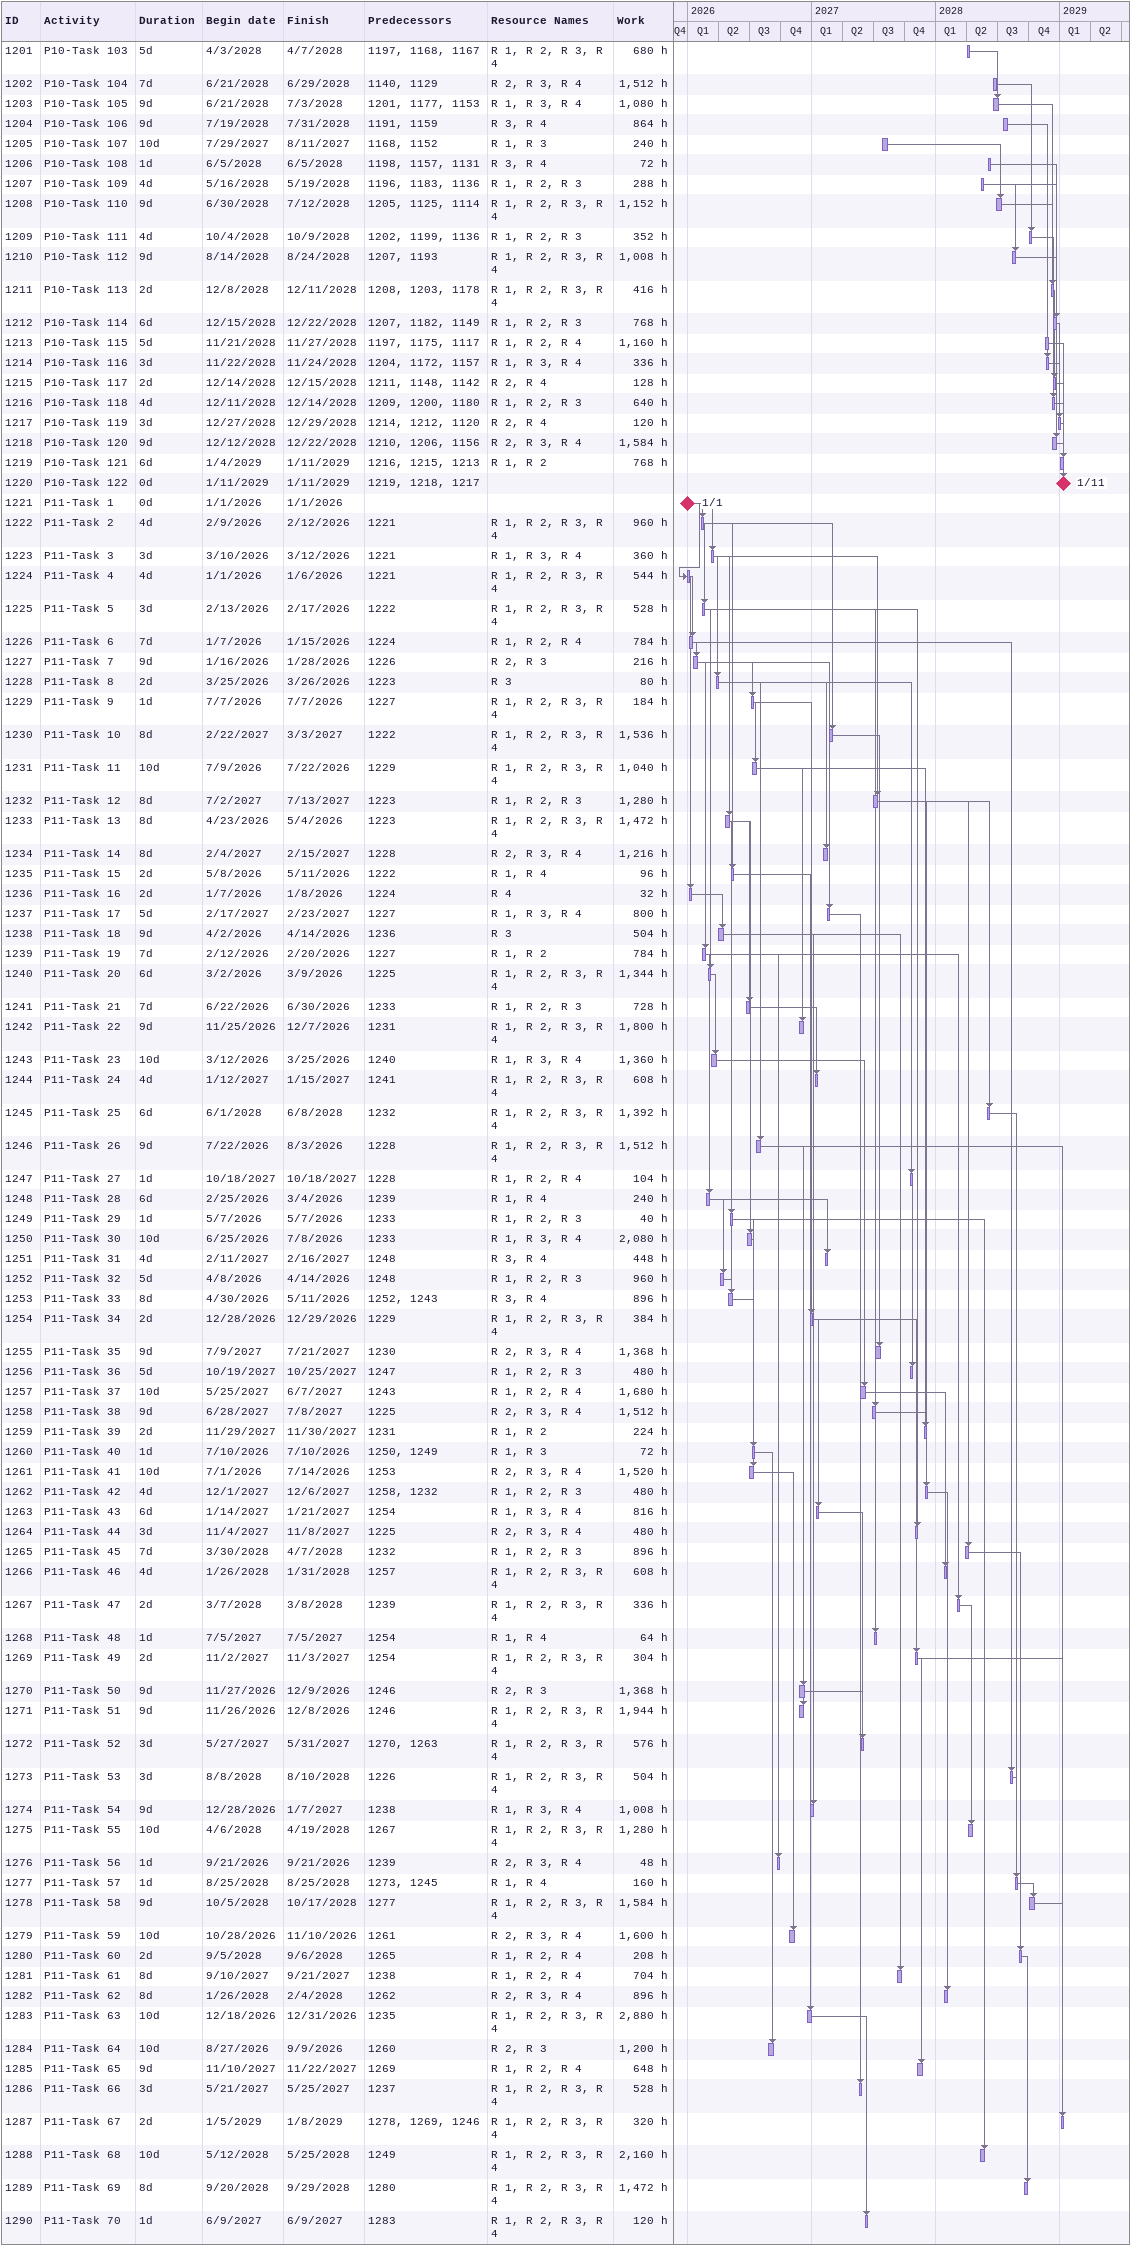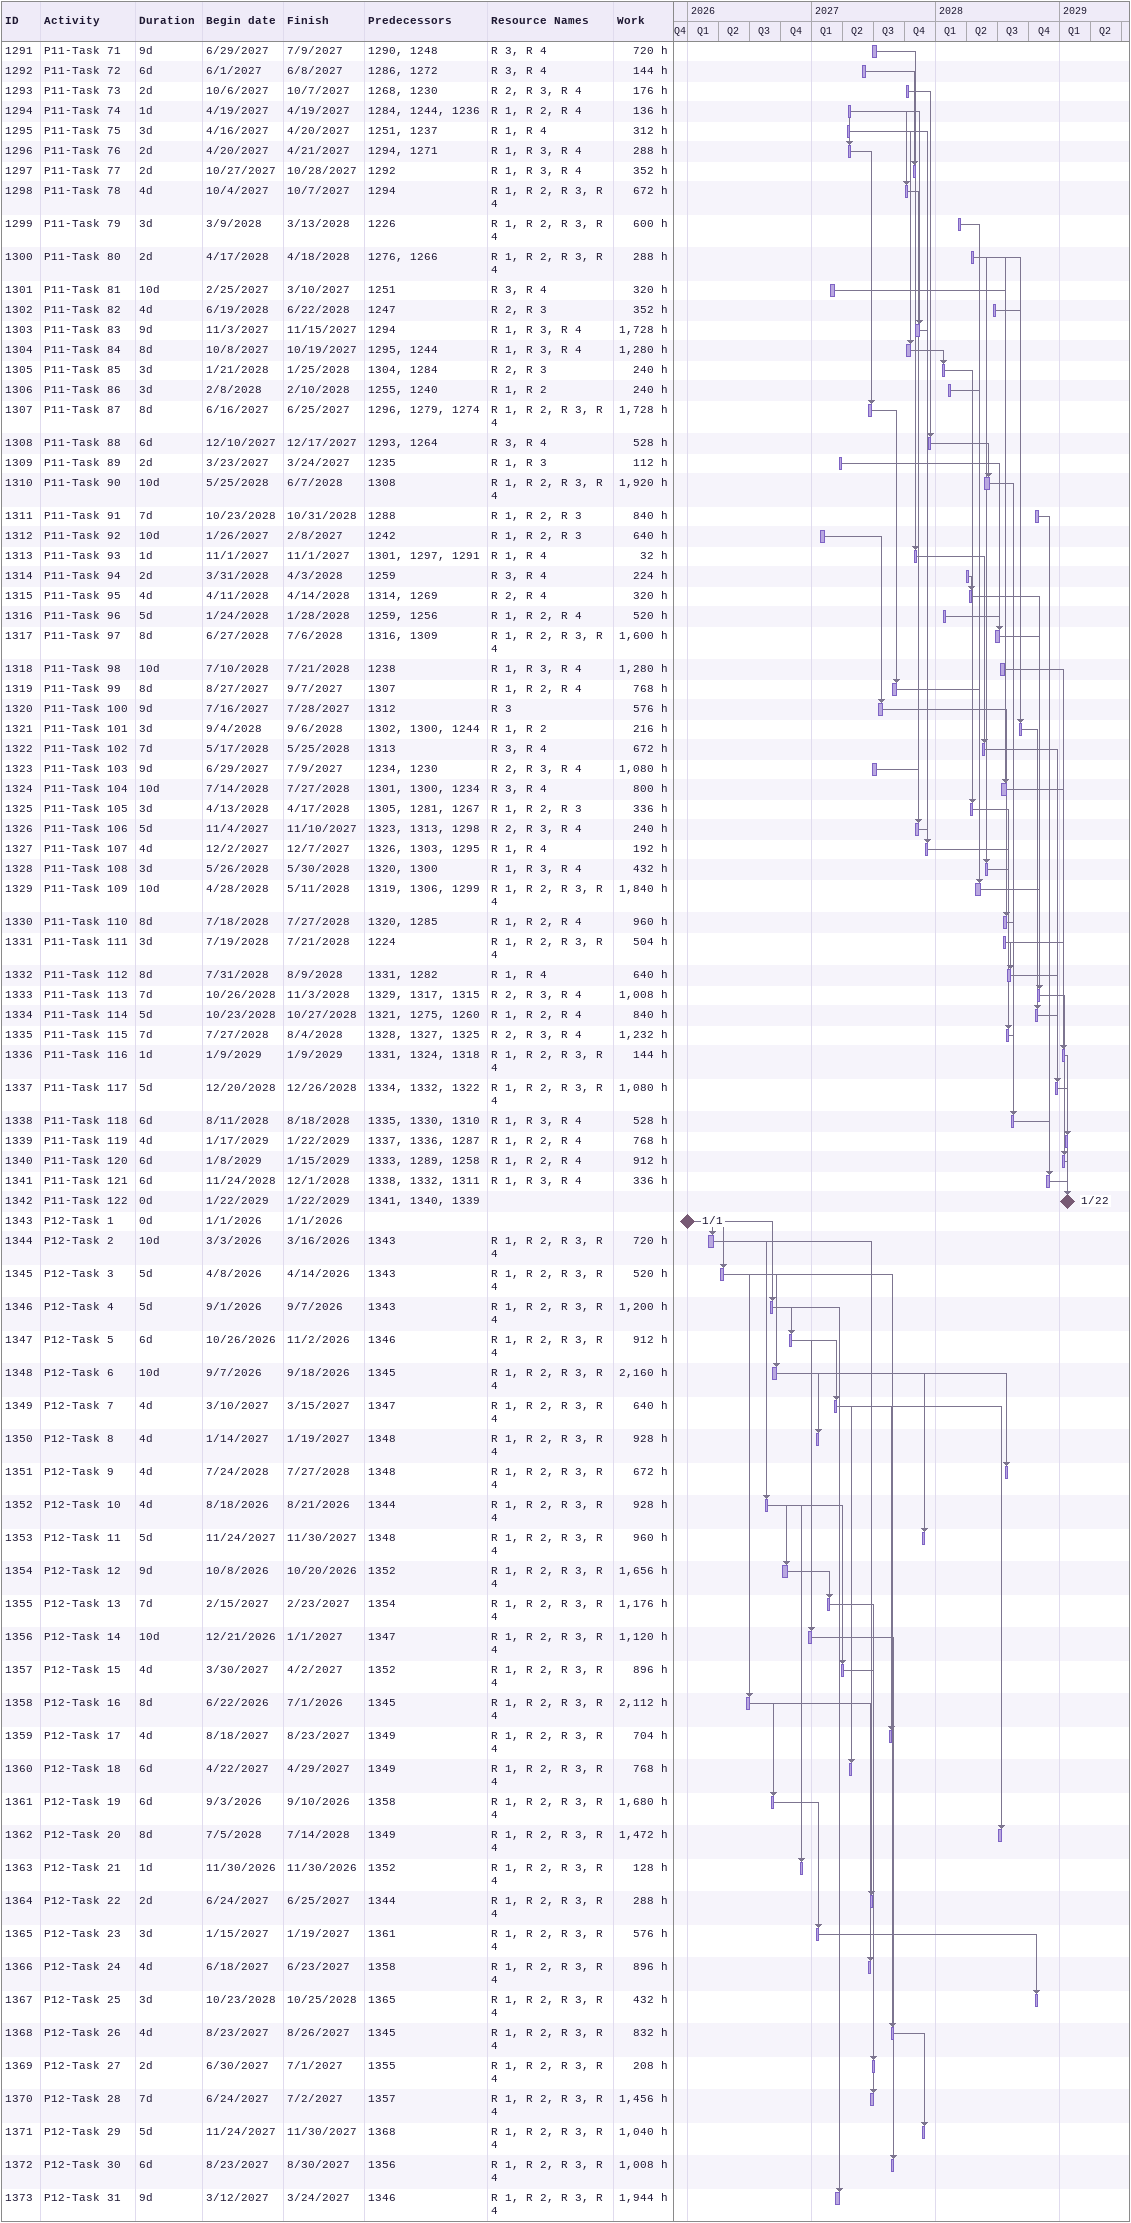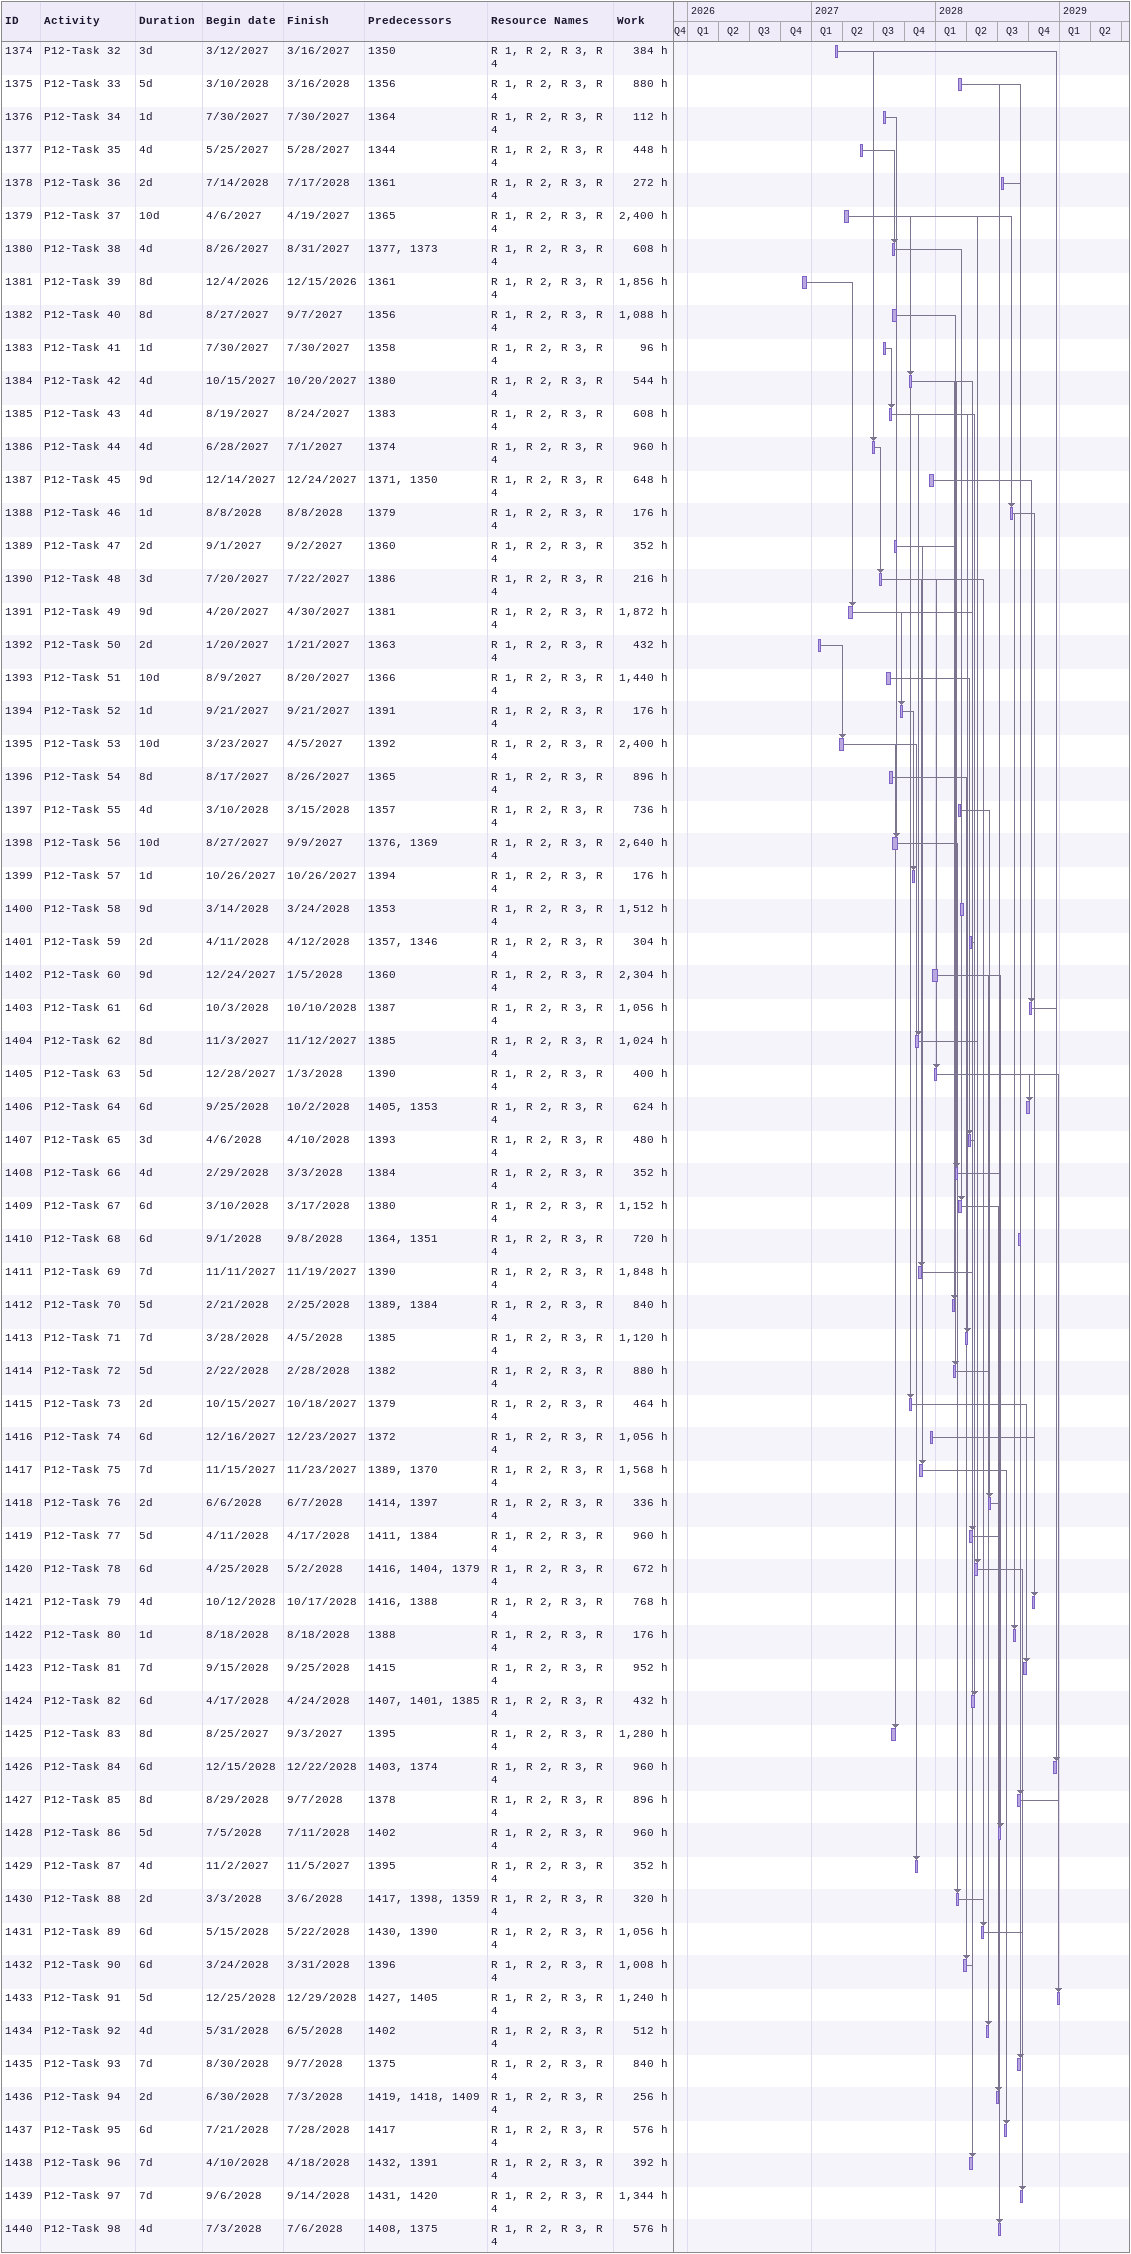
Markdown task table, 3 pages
| ID | Task | Duration | Start | Finish | Predecessors | Resources | Work (h) |
|---|---|---|---|---|---|---|---|
| 1201 | P10-Task 103 | 5d | 2028-04-03 | 2028-04-07 | 1197, 1168, 1167 | R 1, R 2, R 3, R 4 | 680 |
| 1202 | P10-Task 104 | 7d | 2028-06-21 | 2028-06-29 | 1140, 1129 | R 2, R 3, R 4 | 1512 |
| 1203 | P10-Task 105 | 9d | 2028-06-21 | 2028-07-03 | 1201, 1177, 1153 | R 1, R 3, R 4 | 1080 |
| 1204 | P10-Task 106 | 9d | 2028-07-19 | 2028-07-31 | 1191, 1159 | R 3, R 4 | 864 |
| 1205 | P10-Task 107 | 10d | 2027-07-29 | 2027-08-11 | 1168, 1152 | R 1, R 3 | 240 |
| 1206 | P10-Task 108 | 1d | 2028-06-05 | 2028-06-05 | 1198, 1157, 1131 | R 3, R 4 | 72 |
| 1207 | P10-Task 109 | 4d | 2028-05-16 | 2028-05-19 | 1196, 1183, 1136 | R 1, R 2, R 3 | 288 |
| 1208 | P10-Task 110 | 9d | 2028-06-30 | 2028-07-12 | 1205, 1125, 1114 | R 1, R 2, R 3, R 4 | 1152 |
| 1209 | P10-Task 111 | 4d | 2028-10-04 | 2028-10-09 | 1202, 1199, 1136 | R 1, R 2, R 3 | 352 |
| 1210 | P10-Task 112 | 9d | 2028-08-14 | 2028-08-24 | 1207, 1193 | R 1, R 2, R 3, R 4 | 1008 |
| 1211 | P10-Task 113 | 2d | 2028-12-08 | 2028-12-11 | 1208, 1203, 1178 | R 1, R 2, R 3, R 4 | 416 |
| 1212 | P10-Task 114 | 6d | 2028-12-15 | 2028-12-22 | 1207, 1182, 1149 | R 1, R 2, R 3 | 768 |
| 1213 | P10-Task 115 | 5d | 2028-11-21 | 2028-11-27 | 1197, 1175, 1117 | R 1, R 2, R 4 | 1160 |
| 1214 | P10-Task 116 | 3d | 2028-11-22 | 2028-11-24 | 1204, 1172, 1157 | R 1, R 3, R 4 | 336 |
| 1215 | P10-Task 117 | 2d | 2028-12-14 | 2028-12-15 | 1211, 1148, 1142 | R 2, R 4 | 128 |
| 1216 | P10-Task 118 | 4d | 2028-12-11 | 2028-12-14 | 1209, 1200, 1180 | R 1, R 2, R 3 | 640 |
| 1217 | P10-Task 119 | 3d | 2028-12-27 | 2028-12-29 | 1214, 1212, 1120 | R 2, R 4 | 120 |
| 1218 | P10-Task 120 | 9d | 2028-12-12 | 2028-12-22 | 1210, 1206, 1156 | R 2, R 3, R 4 | 1584 |
| 1219 | P10-Task 121 | 6d | 2029-01-04 | 2029-01-11 | 1216, 1215, 1213 | R 1, R 2 | 768 |
| 1220 | P10-Task 122 | 0d | 2029-01-11 | 2029-01-11 | 1219, 1218, 1217 |  |  |
| 1221 | P11-Task 1 | 0d | 2026-01-01 | 2026-01-01 |  |  |  |
| 1222 | P11-Task 2 | 4d | 2026-02-09 | 2026-02-12 | 1221 | R 1, R 2, R 3, R 4 | 960 |
| 1223 | P11-Task 3 | 3d | 2026-03-10 | 2026-03-12 | 1221 | R 1, R 3, R 4 | 360 |
| 1224 | P11-Task 4 | 4d | 2026-01-01 | 2026-01-06 | 1221 | R 1, R 2, R 3, R 4 | 544 |
| 1225 | P11-Task 5 | 3d | 2026-02-13 | 2026-02-17 | 1222 | R 1, R 2, R 3, R 4 | 528 |
| 1226 | P11-Task 6 | 7d | 2026-01-07 | 2026-01-15 | 1224 | R 1, R 2, R 4 | 784 |
| 1227 | P11-Task 7 | 9d | 2026-01-16 | 2026-01-28 | 1226 | R 2, R 3 | 216 |
| 1228 | P11-Task 8 | 2d | 2026-03-25 | 2026-03-26 | 1223 | R 3 | 80 |
| 1229 | P11-Task 9 | 1d | 2026-07-07 | 2026-07-07 | 1227 | R 1, R 2, R 3, R 4 | 184 |
| 1230 | P11-Task 10 | 8d | 2027-02-22 | 2027-03-03 | 1222 | R 1, R 2, R 3, R 4 | 1536 |
| 1231 | P11-Task 11 | 10d | 2026-07-09 | 2026-07-22 | 1229 | R 1, R 2, R 3, R 4 | 1040 |
| 1232 | P11-Task 12 | 8d | 2027-07-02 | 2027-07-13 | 1223 | R 1, R 2, R 3 | 1280 |
| 1233 | P11-Task 13 | 8d | 2026-04-23 | 2026-05-04 | 1223 | R 1, R 2, R 3, R 4 | 1472 |
| 1234 | P11-Task 14 | 8d | 2027-02-04 | 2027-02-15 | 1228 | R 2, R 3, R 4 | 1216 |
| 1235 | P11-Task 15 | 2d | 2026-05-08 | 2026-05-11 | 1222 | R 1, R 4 | 96 |
| 1236 | P11-Task 16 | 2d | 2026-01-07 | 2026-01-08 | 1224 | R 4 | 32 |
| 1237 | P11-Task 17 | 5d | 2027-02-17 | 2027-02-23 | 1227 | R 1, R 3, R 4 | 800 |
| 1238 | P11-Task 18 | 9d | 2026-04-02 | 2026-04-14 | 1236 | R 3 | 504 |
| 1239 | P11-Task 19 | 7d | 2026-02-12 | 2026-02-20 | 1227 | R 1, R 2 | 784 |
| 1240 | P11-Task 20 | 6d | 2026-03-02 | 2026-03-09 | 1225 | R 1, R 2, R 3, R 4 | 1344 |
| 1241 | P11-Task 21 | 7d | 2026-06-22 | 2026-06-30 | 1233 | R 1, R 2, R 3 | 728 |
| 1242 | P11-Task 22 | 9d | 2026-11-25 | 2026-12-07 | 1231 | R 1, R 2, R 3, R 4 | 1800 |
| 1243 | P11-Task 23 | 10d | 2026-03-12 | 2026-03-25 | 1240 | R 1, R 3, R 4 | 1360 |
| 1244 | P11-Task 24 | 4d | 2027-01-12 | 2027-01-15 | 1241 | R 1, R 2, R 3, R 4 | 608 |
| 1245 | P11-Task 25 | 6d | 2028-06-01 | 2028-06-08 | 1232 | R 1, R 2, R 3, R 4 | 1392 |
| 1246 | P11-Task 26 | 9d | 2026-07-22 | 2026-08-03 | 1228 | R 1, R 2, R 3, R 4 | 1512 |
| 1247 | P11-Task 27 | 1d | 2027-10-18 | 2027-10-18 | 1228 | R 1, R 2, R 4 | 104 |
| 1248 | P11-Task 28 | 6d | 2026-02-25 | 2026-03-04 | 1239 | R 1, R 4 | 240 |
| 1249 | P11-Task 29 | 1d | 2026-05-07 | 2026-05-07 | 1233 | R 1, R 2, R 3 | 40 |
| 1250 | P11-Task 30 | 10d | 2026-06-25 | 2026-07-08 | 1233 | R 1, R 3, R 4 | 2080 |
| 1251 | P11-Task 31 | 4d | 2027-02-11 | 2027-02-16 | 1248 | R 3, R 4 | 448 |
| 1252 | P11-Task 32 | 5d | 2026-04-08 | 2026-04-14 | 1248 | R 1, R 2, R 3 | 960 |
| 1253 | P11-Task 33 | 8d | 2026-04-30 | 2026-05-11 | 1252, 1243 | R 3, R 4 | 896 |
| 1254 | P11-Task 34 | 2d | 2026-12-28 | 2026-12-29 | 1229 | R 1, R 2, R 3, R 4 | 384 |
| 1255 | P11-Task 35 | 9d | 2027-07-09 | 2027-07-21 | 1230 | R 2, R 3, R 4 | 1368 |
| 1256 | P11-Task 36 | 5d | 2027-10-19 | 2027-10-25 | 1247 | R 1, R 2, R 3 | 480 |
| 1257 | P11-Task 37 | 10d | 2027-05-25 | 2027-06-07 | 1243 | R 1, R 2, R 4 | 1680 |
| 1258 | P11-Task 38 | 9d | 2027-06-28 | 2027-07-08 | 1225 | R 2, R 3, R 4 | 1512 |
| 1259 | P11-Task 39 | 2d | 2027-11-29 | 2027-11-30 | 1231 | R 1, R 2 | 224 |
| 1260 | P11-Task 40 | 1d | 2026-07-10 | 2026-07-10 | 1250, 1249 | R 1, R 3 | 72 |
| 1261 | P11-Task 41 | 10d | 2026-07-01 | 2026-07-14 | 1253 | R 2, R 3, R 4 | 1520 |
| 1262 | P11-Task 42 | 4d | 2027-12-01 | 2027-12-06 | 1258, 1232 | R 1, R 2, R 3 | 480 |
| 1263 | P11-Task 43 | 6d | 2027-01-14 | 2027-01-21 | 1254 | R 1, R 3, R 4 | 816 |
| 1264 | P11-Task 44 | 3d | 2027-11-04 | 2027-11-08 | 1225 | R 2, R 3, R 4 | 480 |
| 1265 | P11-Task 45 | 7d | 2028-03-30 | 2028-04-07 | 1232 | R 1, R 2, R 3 | 896 |
| 1266 | P11-Task 46 | 4d | 2028-01-26 | 2028-01-31 | 1257 | R 1, R 2, R 3, R 4 | 608 |
| 1267 | P11-Task 47 | 2d | 2028-03-07 | 2028-03-08 | 1239 | R 1, R 2, R 3, R 4 | 336 |
| 1268 | P11-Task 48 | 1d | 2027-07-05 | 2027-07-05 | 1254 | R 1, R 4 | 64 |
| 1269 | P11-Task 49 | 2d | 2027-11-02 | 2027-11-03 | 1254 | R 1, R 2, R 3, R 4 | 304 |
| 1270 | P11-Task 50 | 9d | 2026-11-27 | 2026-12-09 | 1246 | R 2, R 3 | 1368 |
| 1271 | P11-Task 51 | 9d | 2026-11-26 | 2026-12-08 | 1246 | R 1, R 2, R 3, R 4 | 1944 |
| 1272 | P11-Task 52 | 3d | 2027-05-27 | 2027-05-31 | 1270, 1263 | R 1, R 2, R 3, R 4 | 576 |
| 1273 | P11-Task 53 | 3d | 2028-08-08 | 2028-08-10 | 1226 | R 1, R 2, R 3, R 4 | 504 |
| 1274 | P11-Task 54 | 9d | 2026-12-28 | 2027-01-07 | 1238 | R 1, R 3, R 4 | 1008 |
| 1275 | P11-Task 55 | 10d | 2028-04-06 | 2028-04-19 | 1267 | R 1, R 2, R 3, R 4 | 1280 |
| 1276 | P11-Task 56 | 1d | 2026-09-21 | 2026-09-21 | 1239 | R 2, R 3, R 4 | 48 |
| 1277 | P11-Task 57 | 1d | 2028-08-25 | 2028-08-25 | 1273, 1245 | R 1, R 4 | 160 |
| 1278 | P11-Task 58 | 9d | 2028-10-05 | 2028-10-17 | 1277 | R 1, R 2, R 3, R 4 | 1584 |
| 1279 | P11-Task 59 | 10d | 2026-10-28 | 2026-11-10 | 1261 | R 2, R 3, R 4 | 1600 |
| 1280 | P11-Task 60 | 2d | 2028-09-05 | 2028-09-06 | 1265 | R 1, R 2, R 4 | 208 |
| 1281 | P11-Task 61 | 8d | 2027-09-10 | 2027-09-21 | 1238 | R 1, R 2, R 4 | 704 |
| 1282 | P11-Task 62 | 8d | 2028-01-26 | 2028-02-04 | 1262 | R 2, R 3, R 4 | 896 |
| 1283 | P11-Task 63 | 10d | 2026-12-18 | 2026-12-31 | 1235 | R 1, R 2, R 3, R 4 | 2880 |
| 1284 | P11-Task 64 | 10d | 2026-08-27 | 2026-09-09 | 1260 | R 2, R 3 | 1200 |
| 1285 | P11-Task 65 | 9d | 2027-11-10 | 2027-11-22 | 1269 | R 1, R 2, R 4 | 648 |
| 1286 | P11-Task 66 | 3d | 2027-05-21 | 2027-05-25 | 1237 | R 1, R 2, R 3, R 4 | 528 |
| 1287 | P11-Task 67 | 2d | 2029-01-05 | 2029-01-08 | 1278, 1269, 1246 | R 1, R 2, R 3, R 4 | 320 |
| 1288 | P11-Task 68 | 10d | 2028-05-12 | 2028-05-25 | 1249 | R 1, R 2, R 3, R 4 | 2160 |
| 1289 | P11-Task 69 | 8d | 2028-09-20 | 2028-09-29 | 1280 | R 1, R 2, R 3, R 4 | 1472 |
| 1290 | P11-Task 70 | 1d | 2027-06-09 | 2027-06-09 | 1283 | R 1, R 2, R 3, R 4 | 120 |
| 1291 | P11-Task 71 | 9d | 2027-06-29 | 2027-07-09 | 1290, 1248 | R 3, R 4 | 720 |
| 1292 | P11-Task 72 | 6d | 2027-06-01 | 2027-06-08 | 1286, 1272 | R 3, R 4 | 144 |
| 1293 | P11-Task 73 | 2d | 2027-10-06 | 2027-10-07 | 1268, 1230 | R 2, R 3, R 4 | 176 |
| 1294 | P11-Task 74 | 1d | 2027-04-19 | 2027-04-19 | 1284, 1244, 1236 | R 1, R 2, R 4 | 136 |
| 1295 | P11-Task 75 | 3d | 2027-04-16 | 2027-04-20 | 1251, 1237 | R 1, R 4 | 312 |
| 1296 | P11-Task 76 | 2d | 2027-04-20 | 2027-04-21 | 1294, 1271 | R 1, R 3, R 4 | 288 |
| 1297 | P11-Task 77 | 2d | 2027-10-27 | 2027-10-28 | 1292 | R 1, R 3, R 4 | 352 |
| 1298 | P11-Task 78 | 4d | 2027-10-04 | 2027-10-07 | 1294 | R 1, R 2, R 3, R 4 | 672 |
| 1299 | P11-Task 79 | 3d | 2028-03-09 | 2028-03-13 | 1226 | R 1, R 2, R 3, R 4 | 600 |
| 1300 | P11-Task 80 | 2d | 2028-04-17 | 2028-04-18 | 1276, 1266 | R 1, R 2, R 3, R 4 | 288 |
| 1301 | P11-Task 81 | 10d | 2027-02-25 | 2027-03-10 | 1251 | R 3, R 4 | 320 |
| 1302 | P11-Task 82 | 4d | 2028-06-19 | 2028-06-22 | 1247 | R 2, R 3 | 352 |
| 1303 | P11-Task 83 | 9d | 2027-11-03 | 2027-11-15 | 1294 | R 1, R 3, R 4 | 1728 |
| 1304 | P11-Task 84 | 8d | 2027-10-08 | 2027-10-19 | 1295, 1244 | R 1, R 3, R 4 | 1280 |
| 1305 | P11-Task 85 | 3d | 2028-01-21 | 2028-01-25 | 1304, 1284 | R 2, R 3 | 240 |
| 1306 | P11-Task 86 | 3d | 2028-02-08 | 2028-02-10 | 1255, 1240 | R 1, R 2 | 240 |
| 1307 | P11-Task 87 | 8d | 2027-06-16 | 2027-06-25 | 1296, 1279, 1274 | R 1, R 2, R 3, R 4 | 1728 |
| 1308 | P11-Task 88 | 6d | 2027-12-10 | 2027-12-17 | 1293, 1264 | R 3, R 4 | 528 |
| 1309 | P11-Task 89 | 2d | 2027-03-23 | 2027-03-24 | 1235 | R 1, R 3 | 112 |
| 1310 | P11-Task 90 | 10d | 2028-05-25 | 2028-06-07 | 1308 | R 1, R 2, R 3, R 4 | 1920 |
| 1311 | P11-Task 91 | 7d | 2028-10-23 | 2028-10-31 | 1288 | R 1, R 2, R 3 | 840 |
| 1312 | P11-Task 92 | 10d | 2027-01-26 | 2027-02-08 | 1242 | R 1, R 2, R 3 | 640 |
| 1313 | P11-Task 93 | 1d | 2027-11-01 | 2027-11-01 | 1301, 1297, 1291 | R 1, R 4 | 32 |
| 1314 | P11-Task 94 | 2d | 2028-03-31 | 2028-04-03 | 1259 | R 3, R 4 | 224 |
| 1315 | P11-Task 95 | 4d | 2028-04-11 | 2028-04-14 | 1314, 1269 | R 2, R 4 | 320 |
| 1316 | P11-Task 96 | 5d | 2028-01-24 | 2028-01-28 | 1259, 1256 | R 1, R 2, R 4 | 520 |
| 1317 | P11-Task 97 | 8d | 2028-06-27 | 2028-07-06 | 1316, 1309 | R 1, R 2, R 3, R 4 | 1600 |
| 1318 | P11-Task 98 | 10d | 2028-07-10 | 2028-07-21 | 1238 | R 1, R 3, R 4 | 1280 |
| 1319 | P11-Task 99 | 8d | 2027-08-27 | 2027-09-07 | 1307 | R 1, R 2, R 4 | 768 |
| 1320 | P11-Task 100 | 9d | 2027-07-16 | 2027-07-28 | 1312 | R 3 | 576 |
| 1321 | P11-Task 101 | 3d | 2028-09-04 | 2028-09-06 | 1302, 1300, 1244 | R 1, R 2 | 216 |
| 1322 | P11-Task 102 | 7d | 2028-05-17 | 2028-05-25 | 1313 | R 3, R 4 | 672 |
| 1323 | P11-Task 103 | 9d | 2027-06-29 | 2027-07-09 | 1234, 1230 | R 2, R 3, R 4 | 1080 |
| 1324 | P11-Task 104 | 10d | 2028-07-14 | 2028-07-27 | 1301, 1300, 1234 | R 3, R 4 | 800 |
| 1325 | P11-Task 105 | 3d | 2028-04-13 | 2028-04-17 | 1305, 1281, 1267 | R 1, R 2, R 3 | 336 |
| 1326 | P11-Task 106 | 5d | 2027-11-04 | 2027-11-10 | 1323, 1313, 1298 | R 2, R 3, R 4 | 240 |
| 1327 | P11-Task 107 | 4d | 2027-12-02 | 2027-12-07 | 1326, 1303, 1295 | R 1, R 4 | 192 |
| 1328 | P11-Task 108 | 3d | 2028-05-26 | 2028-05-30 | 1320, 1300 | R 1, R 3, R 4 | 432 |
| 1329 | P11-Task 109 | 10d | 2028-04-28 | 2028-05-11 | 1319, 1306, 1299 | R 1, R 2, R 3, R 4 | 1840 |
| 1330 | P11-Task 110 | 8d | 2028-07-18 | 2028-07-27 | 1320, 1285 | R 1, R 2, R 4 | 960 |
| 1331 | P11-Task 111 | 3d | 2028-07-19 | 2028-07-21 | 1224 | R 1, R 2, R 3, R 4 | 504 |
| 1332 | P11-Task 112 | 8d | 2028-07-31 | 2028-08-09 | 1331, 1282 | R 1, R 4 | 640 |
| 1333 | P11-Task 113 | 7d | 2028-10-26 | 2028-11-03 | 1329, 1317, 1315 | R 2, R 3, R 4 | 1008 |
| 1334 | P11-Task 114 | 5d | 2028-10-23 | 2028-10-27 | 1321, 1275, 1260 | R 1, R 2, R 4 | 840 |
| 1335 | P11-Task 115 | 7d | 2028-07-27 | 2028-08-04 | 1328, 1327, 1325 | R 2, R 3, R 4 | 1232 |
| 1336 | P11-Task 116 | 1d | 2029-01-09 | 2029-01-09 | 1331, 1324, 1318 | R 1, R 2, R 3, R 4 | 144 |
| 1337 | P11-Task 117 | 5d | 2028-12-20 | 2028-12-26 | 1334, 1332, 1322 | R 1, R 2, R 3, R 4 | 1080 |
| 1338 | P11-Task 118 | 6d | 2028-08-11 | 2028-08-18 | 1335, 1330, 1310 | R 1, R 3, R 4 | 528 |
| 1339 | P11-Task 119 | 4d | 2029-01-17 | 2029-01-22 | 1337, 1336, 1287 | R 1, R 2, R 4 | 768 |
| 1340 | P11-Task 120 | 6d | 2029-01-08 | 2029-01-15 | 1333, 1289, 1258 | R 1, R 2, R 4 | 912 |
| 1341 | P11-Task 121 | 6d | 2028-11-24 | 2028-12-01 | 1338, 1332, 1311 | R 1, R 3, R 4 | 336 |
| 1342 | P11-Task 122 | 0d | 2029-01-22 | 2029-01-22 | 1341, 1340, 1339 |  |  |
| 1343 | P12-Task 1 | 0d | 2026-01-01 | 2026-01-01 |  |  |  |
| 1344 | P12-Task 2 | 10d | 2026-03-03 | 2026-03-16 | 1343 | R 1, R 2, R 3, R 4 | 720 |
| 1345 | P12-Task 3 | 5d | 2026-04-08 | 2026-04-14 | 1343 | R 1, R 2, R 3, R 4 | 520 |
| 1346 | P12-Task 4 | 5d | 2026-09-01 | 2026-09-07 | 1343 | R 1, R 2, R 3, R 4 | 1200 |
| 1347 | P12-Task 5 | 6d | 2026-10-26 | 2026-11-02 | 1346 | R 1, R 2, R 3, R 4 | 912 |
| 1348 | P12-Task 6 | 10d | 2026-09-07 | 2026-09-18 | 1345 | R 1, R 2, R 3, R 4 | 2160 |
| 1349 | P12-Task 7 | 4d | 2027-03-10 | 2027-03-15 | 1347 | R 1, R 2, R 3, R 4 | 640 |
| 1350 | P12-Task 8 | 4d | 2027-01-14 | 2027-01-19 | 1348 | R 1, R 2, R 3, R 4 | 928 |
| 1351 | P12-Task 9 | 4d | 2028-07-24 | 2028-07-27 | 1348 | R 1, R 2, R 3, R 4 | 672 |
| 1352 | P12-Task 10 | 4d | 2026-08-18 | 2026-08-21 | 1344 | R 1, R 2, R 3, R 4 | 928 |
| 1353 | P12-Task 11 | 5d | 2027-11-24 | 2027-11-30 | 1348 | R 1, R 2, R 3, R 4 | 960 |
| 1354 | P12-Task 12 | 9d | 2026-10-08 | 2026-10-20 | 1352 | R 1, R 2, R 3, R 4 | 1656 |
| 1355 | P12-Task 13 | 7d | 2027-02-15 | 2027-02-23 | 1354 | R 1, R 2, R 3, R 4 | 1176 |
| 1356 | P12-Task 14 | 10d | 2026-12-21 | 2027-01-01 | 1347 | R 1, R 2, R 3, R 4 | 1120 |
| 1357 | P12-Task 15 | 4d | 2027-03-30 | 2027-04-02 | 1352 | R 1, R 2, R 3, R 4 | 896 |
| 1358 | P12-Task 16 | 8d | 2026-06-22 | 2026-07-01 | 1345 | R 1, R 2, R 3, R 4 | 2112 |
| 1359 | P12-Task 17 | 4d | 2027-08-18 | 2027-08-23 | 1349 | R 1, R 2, R 3, R 4 | 704 |
| 1360 | P12-Task 18 | 6d | 2027-04-22 | 2027-04-29 | 1349 | R 1, R 2, R 3, R 4 | 768 |
| 1361 | P12-Task 19 | 6d | 2026-09-03 | 2026-09-10 | 1358 | R 1, R 2, R 3, R 4 | 1680 |
| 1362 | P12-Task 20 | 8d | 2028-07-05 | 2028-07-14 | 1349 | R 1, R 2, R 3, R 4 | 1472 |
| 1363 | P12-Task 21 | 1d | 2026-11-30 | 2026-11-30 | 1352 | R 1, R 2, R 3, R 4 | 128 |
| 1364 | P12-Task 22 | 2d | 2027-06-24 | 2027-06-25 | 1344 | R 1, R 2, R 3, R 4 | 288 |
| 1365 | P12-Task 23 | 3d | 2027-01-15 | 2027-01-19 | 1361 | R 1, R 2, R 3, R 4 | 576 |
| 1366 | P12-Task 24 | 4d | 2027-06-18 | 2027-06-23 | 1358 | R 1, R 2, R 3, R 4 | 896 |
| 1367 | P12-Task 25 | 3d | 2028-10-23 | 2028-10-25 | 1365 | R 1, R 2, R 3, R 4 | 432 |
| 1368 | P12-Task 26 | 4d | 2027-08-23 | 2027-08-26 | 1345 | R 1, R 2, R 3, R 4 | 832 |
| 1369 | P12-Task 27 | 2d | 2027-06-30 | 2027-07-01 | 1355 | R 1, R 2, R 3, R 4 | 208 |
| 1370 | P12-Task 28 | 7d | 2027-06-24 | 2027-07-02 | 1357 | R 1, R 2, R 3, R 4 | 1456 |
| 1371 | P12-Task 29 | 5d | 2027-11-24 | 2027-11-30 | 1368 | R 1, R 2, R 3, R 4 | 1040 |
| 1372 | P12-Task 30 | 6d | 2027-08-23 | 2027-08-30 | 1356 | R 1, R 2, R 3, R 4 | 1008 |
| 1373 | P12-Task 31 | 9d | 2027-03-12 | 2027-03-24 | 1346 | R 1, R 2, R 3, R 4 | 1944 |
| 1374 | P12-Task 32 | 3d | 2027-03-12 | 2027-03-16 | 1350 | R 1, R 2, R 3, R 4 | 384 |
| 1375 | P12-Task 33 | 5d | 2028-03-10 | 2028-03-16 | 1356 | R 1, R 2, R 3, R 4 | 880 |
| 1376 | P12-Task 34 | 1d | 2027-07-30 | 2027-07-30 | 1364 | R 1, R 2, R 3, R 4 | 112 |
| 1377 | P12-Task 35 | 4d | 2027-05-25 | 2027-05-28 | 1344 | R 1, R 2, R 3, R 4 | 448 |
| 1378 | P12-Task 36 | 2d | 2028-07-14 | 2028-07-17 | 1361 | R 1, R 2, R 3, R 4 | 272 |
| 1379 | P12-Task 37 | 10d | 2027-04-06 | 2027-04-19 | 1365 | R 1, R 2, R 3, R 4 | 2400 |
| 1380 | P12-Task 38 | 4d | 2027-08-26 | 2027-08-31 | 1377, 1373 | R 1, R 2, R 3, R 4 | 608 |
| 1381 | P12-Task 39 | 8d | 2026-12-04 | 2026-12-15 | 1361 | R 1, R 2, R 3, R 4 | 1856 |
| 1382 | P12-Task 40 | 8d | 2027-08-27 | 2027-09-07 | 1356 | R 1, R 2, R 3, R 4 | 1088 |
| 1383 | P12-Task 41 | 1d | 2027-07-30 | 2027-07-30 | 1358 | R 1, R 2, R 3, R 4 | 96 |
| 1384 | P12-Task 42 | 4d | 2027-10-15 | 2027-10-20 | 1380 | R 1, R 2, R 3, R 4 | 544 |
| 1385 | P12-Task 43 | 4d | 2027-08-19 | 2027-08-24 | 1383 | R 1, R 2, R 3, R 4 | 608 |
| 1386 | P12-Task 44 | 4d | 2027-06-28 | 2027-07-01 | 1374 | R 1, R 2, R 3, R 4 | 960 |
| 1387 | P12-Task 45 | 9d | 2027-12-14 | 2027-12-24 | 1371, 1350 | R 1, R 2, R 3, R 4 | 648 |
| 1388 | P12-Task 46 | 1d | 2028-08-08 | 2028-08-08 | 1379 | R 1, R 2, R 3, R 4 | 176 |
| 1389 | P12-Task 47 | 2d | 2027-09-01 | 2027-09-02 | 1360 | R 1, R 2, R 3, R 4 | 352 |
| 1390 | P12-Task 48 | 3d | 2027-07-20 | 2027-07-22 | 1386 | R 1, R 2, R 3, R 4 | 216 |
| 1391 | P12-Task 49 | 9d | 2027-04-20 | 2027-04-30 | 1381 | R 1, R 2, R 3, R 4 | 1872 |
| 1392 | P12-Task 50 | 2d | 2027-01-20 | 2027-01-21 | 1363 | R 1, R 2, R 3, R 4 | 432 |
| 1393 | P12-Task 51 | 10d | 2027-08-09 | 2027-08-20 | 1366 | R 1, R 2, R 3, R 4 | 1440 |
| 1394 | P12-Task 52 | 1d | 2027-09-21 | 2027-09-21 | 1391 | R 1, R 2, R 3, R 4 | 176 |
| 1395 | P12-Task 53 | 10d | 2027-03-23 | 2027-04-05 | 1392 | R 1, R 2, R 3, R 4 | 2400 |
| 1396 | P12-Task 54 | 8d | 2027-08-17 | 2027-08-26 | 1365 | R 1, R 2, R 3, R 4 | 896 |
| 1397 | P12-Task 55 | 4d | 2028-03-10 | 2028-03-15 | 1357 | R 1, R 2, R 3, R 4 | 736 |
| 1398 | P12-Task 56 | 10d | 2027-08-27 | 2027-09-09 | 1376, 1369 | R 1, R 2, R 3, R 4 | 2640 |
| 1399 | P12-Task 57 | 1d | 2027-10-26 | 2027-10-26 | 1394 | R 1, R 2, R 3, R 4 | 176 |
| 1400 | P12-Task 58 | 9d | 2028-03-14 | 2028-03-24 | 1353 | R 1, R 2, R 3, R 4 | 1512 |
| 1401 | P12-Task 59 | 2d | 2028-04-11 | 2028-04-12 | 1357, 1346 | R 1, R 2, R 3, R 4 | 304 |
| 1402 | P12-Task 60 | 9d | 2027-12-24 | 2028-01-05 | 1360 | R 1, R 2, R 3, R 4 | 2304 |
| 1403 | P12-Task 61 | 6d | 2028-10-03 | 2028-10-10 | 1387 | R 1, R 2, R 3, R 4 | 1056 |
| 1404 | P12-Task 62 | 8d | 2027-11-03 | 2027-11-12 | 1385 | R 1, R 2, R 3, R 4 | 1024 |
| 1405 | P12-Task 63 | 5d | 2027-12-28 | 2028-01-03 | 1390 | R 1, R 2, R 3, R 4 | 400 |
| 1406 | P12-Task 64 | 6d | 2028-09-25 | 2028-10-02 | 1405, 1353 | R 1, R 2, R 3, R 4 | 624 |
| 1407 | P12-Task 65 | 3d | 2028-04-06 | 2028-04-10 | 1393 | R 1, R 2, R 3, R 4 | 480 |
| 1408 | P12-Task 66 | 4d | 2028-02-29 | 2028-03-03 | 1384 | R 1, R 2, R 3, R 4 | 352 |
| 1409 | P12-Task 67 | 6d | 2028-03-10 | 2028-03-17 | 1380 | R 1, R 2, R 3, R 4 | 1152 |
| 1410 | P12-Task 68 | 6d | 2028-09-01 | 2028-09-08 | 1364, 1351 | R 1, R 2, R 3, R 4 | 720 |
| 1411 | P12-Task 69 | 7d | 2027-11-11 | 2027-11-19 | 1390 | R 1, R 2, R 3, R 4 | 1848 |
| 1412 | P12-Task 70 | 5d | 2028-02-21 | 2028-02-25 | 1389, 1384 | R 1, R 2, R 3, R 4 | 840 |
| 1413 | P12-Task 71 | 7d | 2028-03-28 | 2028-04-05 | 1385 | R 1, R 2, R 3, R 4 | 1120 |
| 1414 | P12-Task 72 | 5d | 2028-02-22 | 2028-02-28 | 1382 | R 1, R 2, R 3, R 4 | 880 |
| 1415 | P12-Task 73 | 2d | 2027-10-15 | 2027-10-18 | 1379 | R 1, R 2, R 3, R 4 | 464 |
| 1416 | P12-Task 74 | 6d | 2027-12-16 | 2027-12-23 | 1372 | R 1, R 2, R 3, R 4 | 1056 |
| 1417 | P12-Task 75 | 7d | 2027-11-15 | 2027-11-23 | 1389, 1370 | R 1, R 2, R 3, R 4 | 1568 |
| 1418 | P12-Task 76 | 2d | 2028-06-06 | 2028-06-07 | 1414, 1397 | R 1, R 2, R 3, R 4 | 336 |
| 1419 | P12-Task 77 | 5d | 2028-04-11 | 2028-04-17 | 1411, 1384 | R 1, R 2, R 3, R 4 | 960 |
| 1420 | P12-Task 78 | 6d | 2028-04-25 | 2028-05-02 | 1416, 1404, 1379 | R 1, R 2, R 3, R 4 | 672 |
| 1421 | P12-Task 79 | 4d | 2028-10-12 | 2028-10-17 | 1416, 1388 | R 1, R 2, R 3, R 4 | 768 |
| 1422 | P12-Task 80 | 1d | 2028-08-18 | 2028-08-18 | 1388 | R 1, R 2, R 3, R 4 | 176 |
| 1423 | P12-Task 81 | 7d | 2028-09-15 | 2028-09-25 | 1415 | R 1, R 2, R 3, R 4 | 952 |
| 1424 | P12-Task 82 | 6d | 2028-04-17 | 2028-04-24 | 1407, 1401, 1385 | R 1, R 2, R 3, R 4 | 432 |
| 1425 | P12-Task 83 | 8d | 2027-08-25 | 2027-09-03 | 1395 | R 1, R 2, R 3, R 4 | 1280 |
| 1426 | P12-Task 84 | 6d | 2028-12-15 | 2028-12-22 | 1403, 1374 | R 1, R 2, R 3, R 4 | 960 |
| 1427 | P12-Task 85 | 8d | 2028-08-29 | 2028-09-07 | 1378 | R 1, R 2, R 3, R 4 | 896 |
| 1428 | P12-Task 86 | 5d | 2028-07-05 | 2028-07-11 | 1402 | R 1, R 2, R 3, R 4 | 960 |
| 1429 | P12-Task 87 | 4d | 2027-11-02 | 2027-11-05 | 1395 | R 1, R 2, R 3, R 4 | 352 |
| 1430 | P12-Task 88 | 2d | 2028-03-03 | 2028-03-06 | 1417, 1398, 1359 | R 1, R 2, R 3, R 4 | 320 |
| 1431 | P12-Task 89 | 6d | 2028-05-15 | 2028-05-22 | 1430, 1390 | R 1, R 2, R 3, R 4 | 1056 |
| 1432 | P12-Task 90 | 6d | 2028-03-24 | 2028-03-31 | 1396 | R 1, R 2, R 3, R 4 | 1008 |
| 1433 | P12-Task 91 | 5d | 2028-12-25 | 2028-12-29 | 1427, 1405 | R 1, R 2, R 3, R 4 | 1240 |
| 1434 | P12-Task 92 | 4d | 2028-05-31 | 2028-06-05 | 1402 | R 1, R 2, R 3, R 4 | 512 |
| 1435 | P12-Task 93 | 7d | 2028-08-30 | 2028-09-07 | 1375 | R 1, R 2, R 3, R 4 | 840 |
| 1436 | P12-Task 94 | 2d | 2028-06-30 | 2028-07-03 | 1419, 1418, 1409 | R 1, R 2, R 3, R 4 | 256 |
| 1437 | P12-Task 95 | 6d | 2028-07-21 | 2028-07-28 | 1417 | R 1, R 2, R 3, R 4 | 576 |
| 1438 | P12-Task 96 | 7d | 2028-04-10 | 2028-04-18 | 1432, 1391 | R 1, R 2, R 3, R 4 | 392 |
| 1439 | P12-Task 97 | 7d | 2028-09-06 | 2028-09-14 | 1431, 1420 | R 1, R 2, R 3, R 4 | 1344 |
| 1440 | P12-Task 98 | 4d | 2028-07-03 | 2028-07-06 | 1408, 1375 | R 1, R 2, R 3, R 4 | 576 |
